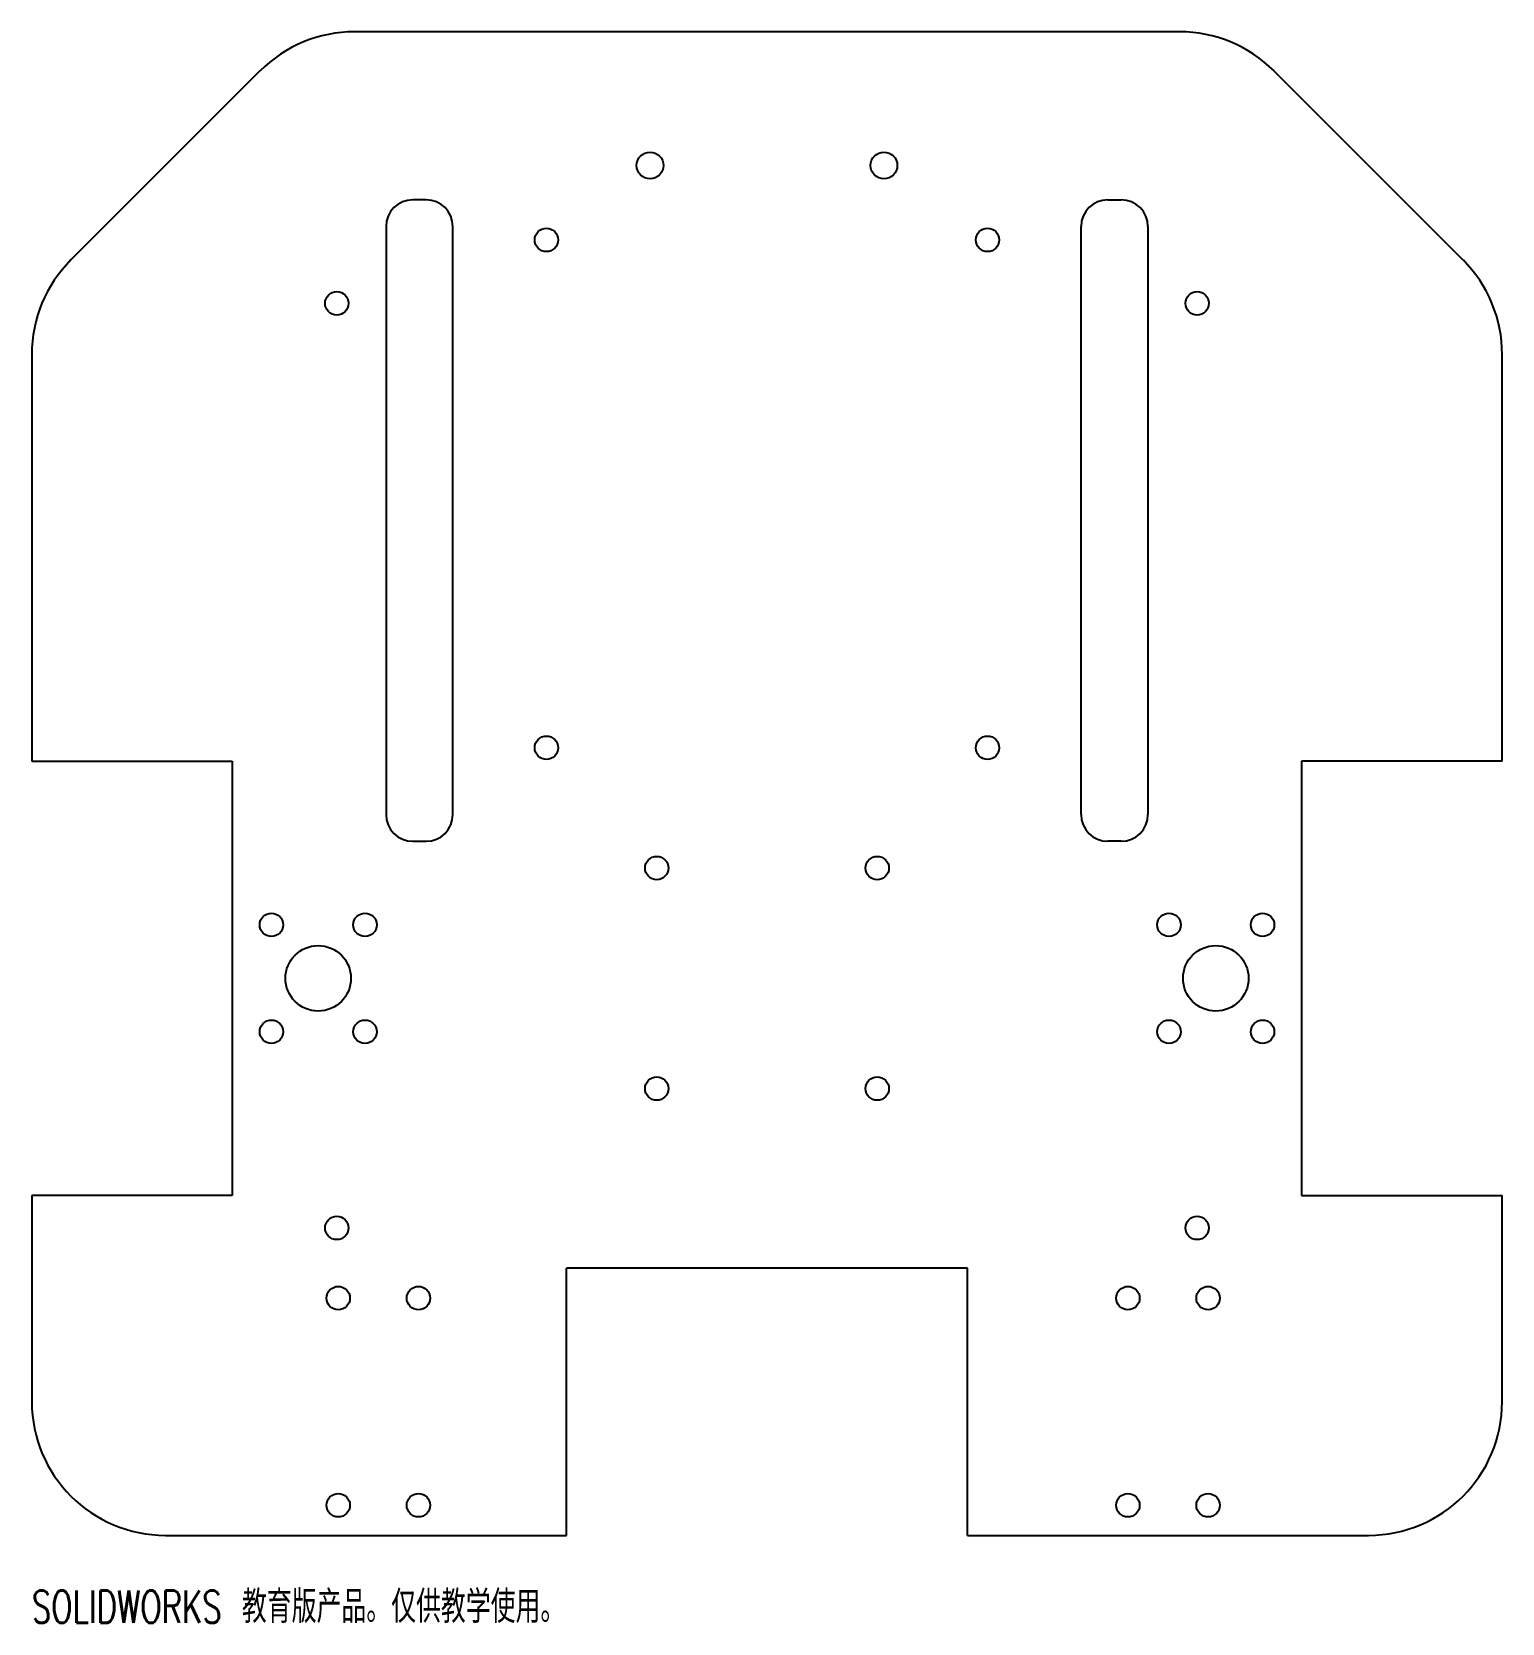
# Model space of a CAD drawing. Header units: millimetres. Extents: x 25 to 245, y 21 to 259.
import ezdxf

# ---------------------------------------------------------------- set-up
doc = ezdxf.new("R2010")
doc.units = ezdxf.units.MM
doc.styles.add('SLDTEXTSTYLE0', font='TXT', dxfattribs={"width": 0.7, "bigfont": 'bigfont'})

msp = doc.modelspace()

# ---------------------------------------------------------------- linework, layer by layer
at = {"color": 7, "linetype": 'Continuous', "lineweight": 25}
for p, q in [((196.94, 259.09), (73.51, 259.09)), ((59.36, 253.23), (31.08, 224.95)), ((239.36, 224.95), (211.08, 253.23)), ((84.22, 233.95), (82.22, 233.95)), ((186.22, 233.95), (188.22, 233.95)), ((78.22, 229.95), (78.22, 141.95)), ((88.22, 141.95), (88.22, 229.95)), ((182.22, 141.95), (182.22, 229.95)), ((192.22, 229.95), (192.22, 141.95)), ((25.22, 210.81), (25.22, 149.95)), ((245.22, 149.95), (245.22, 210.81)), ((25.22, 149.95), (55.22, 149.95)), ((55.22, 149.95), (55.22, 84.95)), ((215.22, 149.95), (215.22, 84.95)), ((245.22, 149.95), (215.22, 149.95)), ((82.22, 137.95), (84.22, 137.95)), ((188.22, 137.95), (186.22, 137.95)), ((55.22, 84.95), (25.22, 84.95)), ((25.22, 84.95), (25.22, 54.09)), ((215.22, 84.95), (245.22, 84.95)), ((245.22, 54.09), (245.22, 84.95)), ((105.22, 34.09), (105.22, 74.09)), ((165.22, 74.09), (105.22, 74.09)), ((165.22, 34.09), (165.22, 74.09)), ((45.22, 34.09), (105.22, 34.09)), ((165.22, 34.09), (225.22, 34.09))]:
    msp.add_line(p, q, dxfattribs=at)
for centre, radius in [((117.72, 239.09), 2), ((152.72, 239.09), 2), ((102.22, 227.95), 1.75), ((168.22, 227.95), 1.75), ((70.85, 218.46), 1.75), ((199.59, 218.46), 1.75), ((102.22, 151.95), 1.75), ((168.22, 151.95), 1.75), ((118.72, 133.95), 1.75), ((151.72, 133.95), 1.75), ((61.07, 125.45), 1.75), ((75.07, 125.45), 1.75), ((195.37, 125.45), 1.75), ((209.37, 125.45), 1.75), ((68.07, 117.45), 4.9), ((202.37, 117.45), 4.9), ((61.07, 109.45), 1.75), ((75.07, 109.45), 1.75), ((195.37, 109.45), 1.75), ((209.37, 109.45), 1.75), ((118.72, 100.95), 1.75), ((151.72, 100.95), 1.75), ((70.85, 80.09), 1.75), ((199.59, 80.09), 1.75), ((71.07, 69.59), 1.75), ((83.07, 69.59), 1.75), ((189.22, 69.59), 1.75), ((201.22, 69.59), 1.75), ((71.07, 38.59), 1.75), ((83.07, 38.59), 1.75), ((189.22, 38.59), 1.75), ((201.22, 38.59), 1.75)]:
    msp.add_circle(centre, radius, dxfattribs=at)
for centre, radius, start, end in [((73.51, 239.09), 20, 90, 135), ((196.94, 239.09), 20, 45, 90), ((82.22, 229.95), 4, 90, 180), ((84.22, 229.95), 4, 0, 90), ((186.22, 229.95), 4, 90, 180), ((188.22, 229.95), 4, 0, 90), ((45.22, 210.81), 20, 135, 180), ((225.22, 210.81), 20, 0, 45), ((82.22, 141.95), 4, 180, 270), ((84.22, 141.95), 4, 270, 0), ((186.22, 141.95), 4, 180, 270), ((188.22, 141.95), 4, 270, 0), ((45.22, 54.09), 20, 180, 270), ((225.22, 54.09), 20, 270, 0)]:
    msp.add_arc(centre, radius, start, end, dxfattribs=at)

# ---------------------------------------------------------------- texts
at = {"color": 7, "linetype": 'Continuous', "insert": (25.22, 25.82), "char_height": 4.8336, "attachment_point": 1, "style": 'SLDTEXTSTYLE0'}
msp.add_mtext('SOLIDWORKS 教育版产品。仅供教学使用。', dxfattribs=at)

doc.saveas('drawing.dxf')
